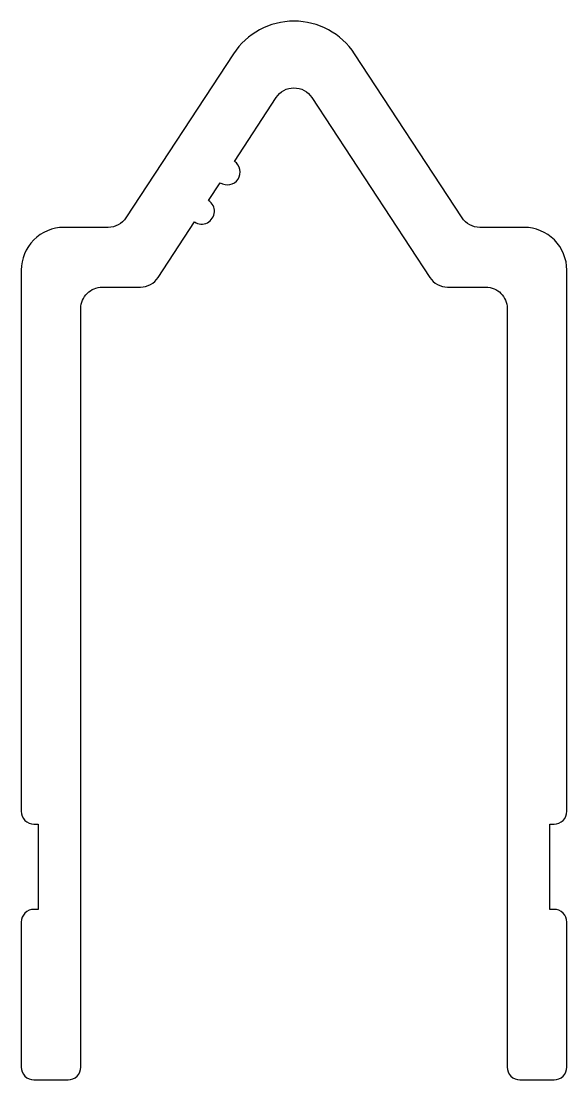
# Model space of a CAD drawing. Extents: x 358.4 to 371.2, y 203.5 to 228.3.
import ezdxf

# ---------------------------------------------------------------- set-up
doc = ezdxf.new("R2010")
doc.units = 0
doc.header["$LTSCALE"] = 15
doc.layers.get('0').update_dxf_attribs({"linetype": 'CONTINUOUS'})

msp = doc.modelspace()

# ---------------------------------------------------------------- linework, layer by layer
at = {"color": 0, "linetype": 'CONTINUOUS', "ltscale": 0.009}
msp.add_lwpolyline([(363.115, 224.527, 1), (363.444, 225.029), (364.425, 226.527, -0.540297), (365.262, 226.527), (368.029, 222.304, 0.252874), (368.447, 222.078), (369.344, 222.078, -0.414214), (369.844, 221.578), (369.844, 203.778, 0.414214), (370.144, 203.478), (370.944, 203.478, 0.414214), (371.244, 203.778), (371.244, 207.178, 0.414214), (370.944, 207.478), (370.844, 207.478), (370.844, 209.478), (370.944, 209.478, 0.414214), (371.244, 209.778), (371.244, 222.478, 0.414214), (370.244, 223.478), (369.204, 223.478, -0.252874), (368.786, 223.704), (366.266, 227.55, 0.540297), (363.422, 227.55), (360.902, 223.704, -0.252874), (360.483, 223.478), (359.444, 223.478, 0.414214), (358.444, 222.478), (358.444, 209.778, 0.414214), (358.744, 209.478), (358.844, 209.478), (358.844, 207.478), (358.744, 207.478, 0.414214), (358.444, 207.178), (358.444, 203.778, 0.414214), (358.744, 203.478), (359.544, 203.478, 0.414214), (359.844, 203.778), (359.844, 221.578, -0.414214), (360.344, 222.078), (361.24, 222.078, 0.252874), (361.658, 222.304), (362.512, 223.607, 1), (362.841, 224.109)], format="xyb", close=True, dxfattribs=at)

doc.saveas('drawing.dxf')
